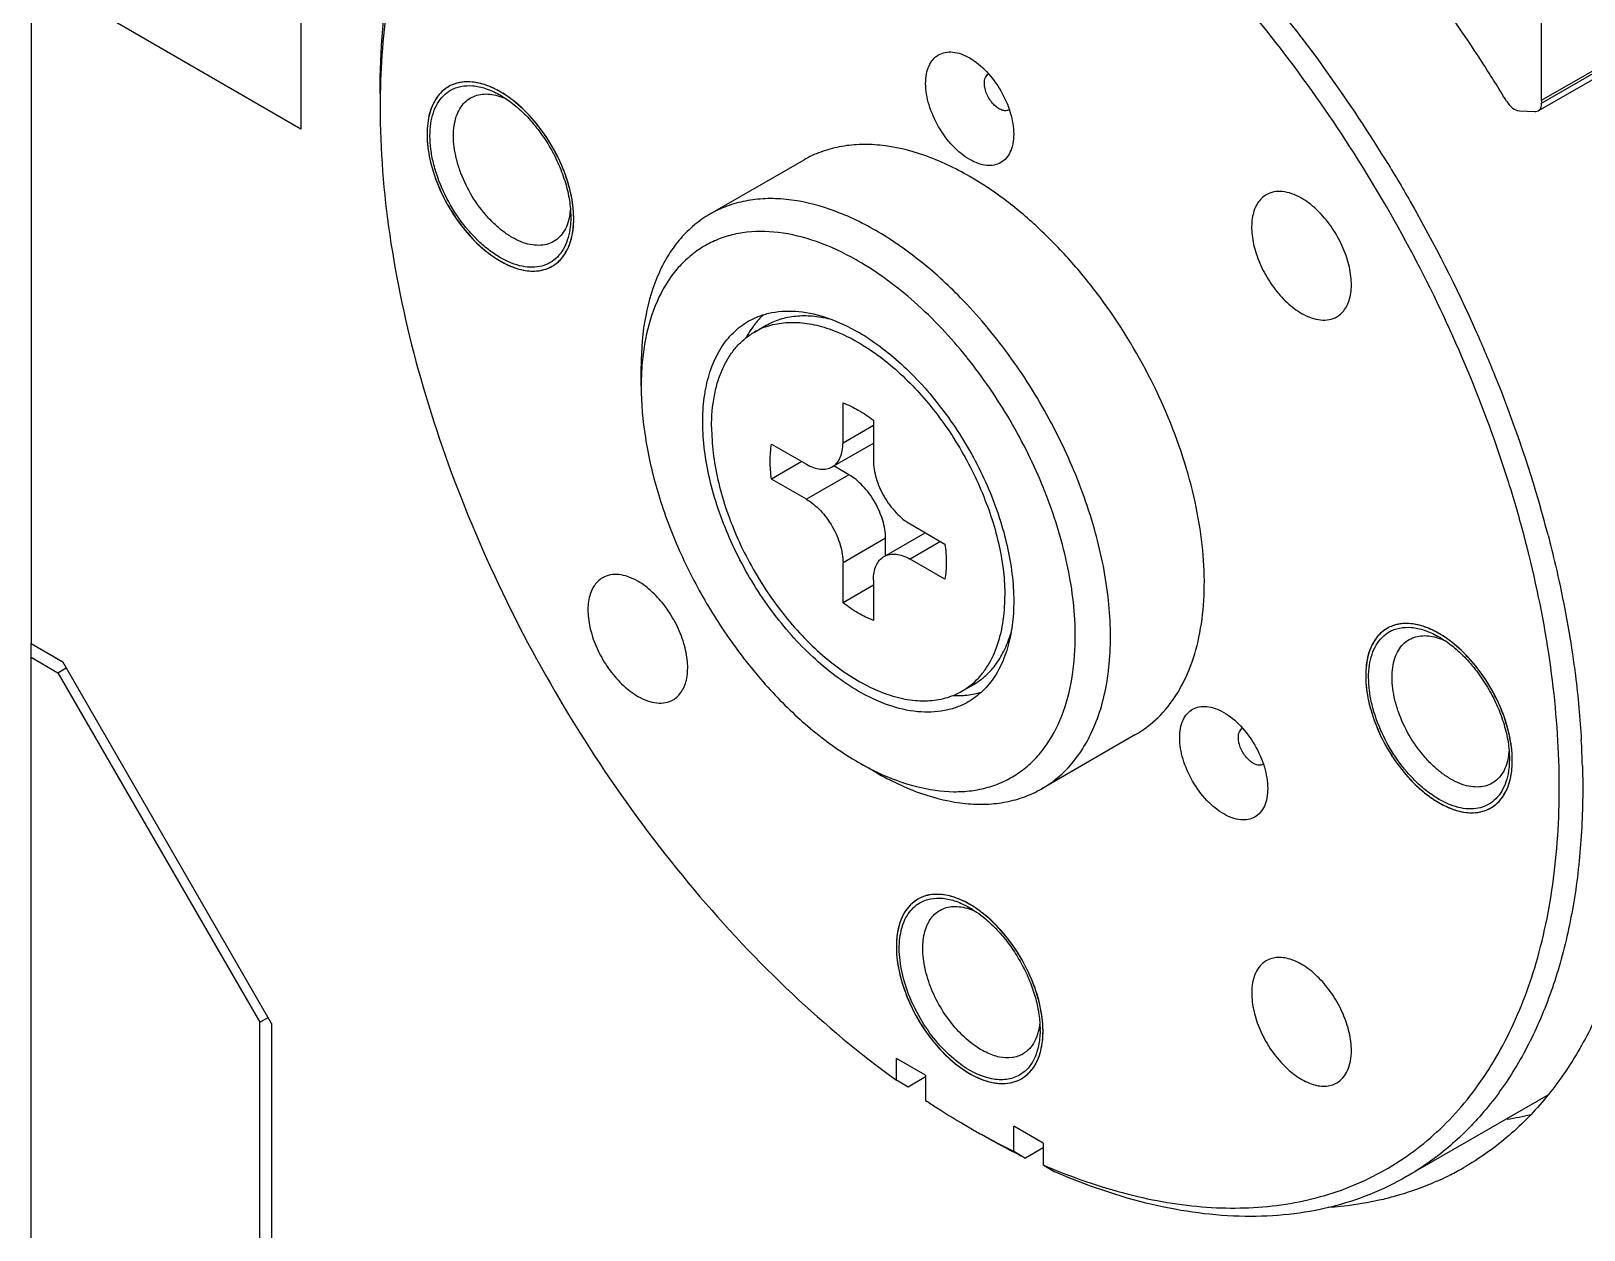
# Model space of a CAD drawing. Header units: millimetres. Extents: x 7 to 417, y 7 to 293.
# Drawn here: x 345.73 to 364.44, y 229.36 to 243.82 of the extents above; entities that cross this region are included whole.
import ezdxf

# ---------------------------------------------------------------- set-up
doc = ezdxf.new("R2010")
doc.units = ezdxf.units.MM
doc.header["$LTSCALE"] = 23.335714
doc.layers.get('0').update_dxf_attribs({"linetype": 'CONTINUOUS'})
for name, color, linetype in [('02___PRT_ALL_AXES', 7, 'CONTINUOUS'), ('3_ALL_AXES', 7, 'CONTINUOUS'), ('7_ALL_FEATURES', 7, 'CONTINUOUS')]:
    doc.layers.add(name, color=color, linetype=linetype)

msp = doc.modelspace()

# ---------------------------------------------------------------- linework, layer by layer
at = {"color": 7, "linetype": 'Continuous'}
for p, q in [((348.98, 245.906), (348.98, 242.64)), ((363.935, 242.987), (363.935, 244.335)), ((348.98, 242.64), (346.434, 244.11)), ((363.935, 242.987), (365.915, 244.13)), ((363.935, 242.954), (364.996, 243.566)), ((363.894, 242.86), (364.955, 243.472)), ((363.667, 242.859), (363.853, 242.851)), ((355.041, 242.267), (353.909, 241.614)), ((353.081, 239.538), (353.081, 239.782)), ((357.01, 239.882), (357.005, 239.888)), ((357.01, 239.882), (357.005, 239.888)), ((357.963, 238.229), (357.96, 238.237)), ((357.963, 238.229), (357.96, 238.237)), ((363.784, 237.499), (363.782, 237.507)), ((363.784, 237.499), (363.782, 237.507)), ((345.727, 223.901), (345.727, 236.435)), ((345.727, 236.435), (346.11, 236.214)), ((345.727, 236.271), (346.051, 236.084)), ((346.051, 236.084), (346.151, 236.142)), ((346.051, 236.084), (348.485, 231.869)), ((348.626, 231.855), (346.11, 236.214)), ((359.041, 235.339), (357.909, 234.685)), ((355.697, 235.006), (355.909, 234.883)), ((348.485, 231.869), (348.585, 231.927)), ((348.485, 216.594), (348.485, 231.869)), ((348.626, 231.855), (348.626, 216.512)), ((356.157, 231.171), (356.157, 231.434)), ((356.51, 231.23), (356.157, 231.434)), ((356.298, 231.088), (356.157, 231.171)), ((356.51, 231.21), (356.298, 231.088)), ((356.51, 231.23), (356.51, 230.926)), ((364.011, 230.991), (362.307, 230.008)), ((357.571, 230.314), (357.571, 230.617)), ((357.925, 230.413), (357.571, 230.617)), ((357.571, 230.314), (357.713, 230.231)), ((357.925, 230.354), (357.713, 230.231)), ((357.925, 230.413), (357.925, 230.15)), ((357.925, 230.15), (358.066, 230.067))]:
    msp.add_line(p, q, dxfattribs=at)
for centre, radius, start, end in [((347.177, 233.122), 17.464, 31.6046, 36.0345), ((359.246, 242.906), 9.312, 178.9922, 180.0046), ((367.028, 242.987), 3.093, 180.001, 180.6241), ((347.008, 233.011), 17.387, 27.5167, 32.4885), ((353.973, 238.061), 3.449, 59.9997, 60.466), ((352.535, 236.322), 6.138, 40.1617, 44.2658), ((355.354, 239.593), 1.139, 146.5196, 152.1929), ((355.291, 239.634), 1.063, 143.0739, 146.5111), ((354.401, 237.946), 2.592, 56.8892, 59.9868), ((352.373, 236.183), 6.352, 39.6878, 40.1743), ((356.32, 239.541), 3.239, 175.7302, 180.0664), ((356.14, 239.553), 3.059, 175.4697, 175.707), ((352.357, 236.054), 6.013, 21.2823, 21.9964), ((349.053, 233.826), 15.183, 17.2492, 17.4739), ((349.559, 233.978), 14.655, 14.6052, 17.2685), ((349.646, 233.988), 14.849, 14.6525, 15.9675), ((349.982, 234.09), 14.217, 14.2763, 14.5984), ((350.103, 234.12), 14.092, 13.9035, 14.2764), ((354.857, 236.516), 3.457, 359.5347, 0.0005), ((356.881, 236.964), 1.156, 268.0839, 273.5552), ((354.011, 234.684), 10.419, 1.5186, 3.2548), ((357.351, 237.868), 3.306, 239.9795, 244.2286), ((357.242, 237.65), 3.062, 244.2948, 244.5485), ((362.894, 234.564), 3.914, 279.1709, 283.4671), ((361.718, 238.697), 9.354, 239.9983, 241.0029), ((361.486, 238.278), 8.875, 240.9967, 243.8211), ((360.96, 237.167), 7.646, 246.605, 247.8345)]:
    msp.add_arc(centre, radius, start, end, dxfattribs=at)
for points, knots in [([(355.07, 247.825), (354.725, 247.909), (354.204, 247.988), (353.52, 247.973), (353.039, 247.905), (352.584, 247.778), (352.156, 247.595), (351.759, 247.355), (351.395, 247.06), (351.069, 246.714), (350.676, 246.176), (350.374, 245.548), (350.159, 244.859), (349.994, 244.087), (349.943, 243.482), (349.936, 243.07)], [0, 0, 0, 0, 0.128862, 0.18941, 0.247858, 0.304748, 0.360708, 0.416419, 0.472579, 0.529856, 0.588858, 0.713789, 0.780608, 0.850553, 1, 1, 1, 1]), ([(349.934, 243.069), (349.934, 243.588), (349.995, 244.351), (350.229, 245.309), (350.468, 245.948), (350.772, 246.52), (351.139, 247.018), (351.566, 247.439), (351.889, 247.664), (352.057, 247.761)], [0, 0, 0, 0, 0.289272, 0.422537, 0.548497, 0.667894, 0.781869, 0.891953, 1, 1, 1, 1]), ([(359.85, 245.126), (359.978, 244.993), (360.491, 244.442), (360.965, 243.855), (361.299, 243.395)], [0, 0, 0, 0, 0.245643, 1, 1, 1, 1]), ([(363.511, 242.978), (363.42, 243.129), (363.047, 243.725), (362.639, 244.3), (362.315, 244.714)], [0, 0, 0, 0, 0.251543, 1, 1, 1, 1]), ([(361.674, 242.35), (361.413, 242.759), (360.863, 243.548), (360.247, 244.286), (359.925, 244.637)], [0, 0, 0, 0, 0.505387, 1, 1, 1, 1]), ([(356.51, 243.191), (356.51, 243.229), (356.516, 243.302), (356.545, 243.401), (356.595, 243.482), (356.663, 243.539), (356.747, 243.57), (356.842, 243.572), (356.942, 243.548), (357.008, 243.517), (357.041, 243.498)], [0, 0, 0, 0, 0.14485, 0.274542, 0.391107, 0.5, 0.608888, 0.725479, 0.855101, 1, 1, 1, 1]), ([(357.041, 243.498), (357.116, 243.454), (357.259, 243.334), (357.425, 243.107), (357.538, 242.849), (357.571, 242.666), (357.571, 242.579)], [0, 0, 0, 0, 0.237221, 0.499999, 0.762762, 1, 1, 1, 1]), ([(357.571, 242.579), (357.571, 242.541), (357.565, 242.469), (357.536, 242.369), (357.487, 242.289), (357.418, 242.231), (357.334, 242.201), (357.24, 242.198), (357.139, 242.223), (357.036, 242.272), (356.933, 242.344), (356.798, 242.47), (356.657, 242.664), (356.543, 242.921), (356.51, 243.104), (356.51, 243.191)], [0, 0, 0, 0, 0.060411, 0.114501, 0.163116, 0.20853, 0.253944, 0.302569, 0.356629, 0.41706, 0.483706, 0.555615, 0.708706, 0.861788, 1, 1, 1, 1]), ([(357.218, 243.191), (357.218, 243.204), (357.219, 243.228), (357.229, 243.261), (357.245, 243.288), (357.261, 243.301), (357.269, 243.305)], [0, 0, 0, 0, 0.289206, 0.548975, 0.782312, 1, 1, 1, 1]), ([(357.519, 242.872), (357.506, 242.865), (357.475, 242.858), (357.424, 242.868), (357.373, 242.896), (357.323, 242.94), (357.28, 242.996), (357.246, 243.059), (357.224, 243.125), (357.218, 243.17), (357.218, 243.191)], [0, 0, 0, 0, 0.086995, 0.186643, 0.304181, 0.43804, 0.582495, 0.729662, 0.871326, 1, 1, 1, 1]), ([(363.511, 242.978), (363.531, 242.946), (363.574, 242.894), (363.637, 242.861), (363.667, 242.859)], [0, 0, 0, 0, 0.559269, 1, 1, 1, 1]), ([(349.934, 242.906), (349.934, 242.39), (350.021, 241.32), (350.37, 239.701), (350.931, 238.054), (351.687, 236.431), (352.614, 234.883), (353.682, 233.461), (354.857, 232.208), (355.717, 231.489), (356.157, 231.171)], [0, 0, 0, 0, 0.112787, 0.233962, 0.361464, 0.492754, 0.625035, 0.755442, 0.881232, 1, 1, 1, 1]), ([(363.853, 242.851), (363.857, 242.851), (363.871, 242.851), (363.885, 242.855), (363.894, 242.86)], [0, 0, 0, 0, 0.262486, 1, 1, 1, 1]), ([(363.894, 242.86), (363.908, 242.868), (363.931, 242.898), (363.935, 242.934), (363.935, 242.954)], [0, 0, 0, 0, 0.448182, 1, 1, 1, 1]), ([(357.041, 242.069), (356.865, 242.17), (356.516, 242.336), (356.057, 242.447), (355.711, 242.459), (355.471, 242.432), (355.246, 242.37), (355.106, 242.305), (355.041, 242.267)], [0, 0, 0, 0, 0.28941, 0.54829, 0.667743, 0.78177, 0.891904, 1, 1, 1, 1]), ([(362.05, 242.274), (362.153, 242.107), (362.553, 241.432), (362.909, 240.731), (363.147, 240.194)], [0, 0, 0, 0, 0.250746, 1, 1, 1, 1]), ([(359.041, 235.339), (359.139, 235.396), (359.326, 235.539), (359.551, 235.823), (359.719, 236.171), (359.828, 236.574), (359.877, 237.023), (359.864, 237.51), (359.792, 238.023), (359.613, 238.742), (359.253, 239.634), (358.744, 240.461), (358.261, 241.058), (357.874, 241.455), (357.47, 241.795), (357.184, 241.986), (357.041, 242.069)], [0, 0, 0, 0, 0.042826, 0.08742, 0.135216, 0.18714, 0.243603, 0.304577, 0.369693, 0.43832, 0.582553, 0.729591, 0.8016, 0.87122, 0.937594, 1, 1, 1, 1]), ([(355.909, 241.416), (355.734, 241.517), (355.385, 241.683), (354.925, 241.794), (354.58, 241.806), (354.34, 241.779), (354.114, 241.717), (353.975, 241.651), (353.909, 241.614)], [0, 0, 0, 0, 0.289409, 0.54829, 0.667743, 0.78177, 0.891904, 1, 1, 1, 1]), ([(353.909, 241.614), (353.844, 241.576), (353.718, 241.488), (353.551, 241.324), (353.408, 241.129), (353.245, 240.824), (353.112, 240.37), (353.081, 239.985), (353.081, 239.782)], [0, 0, 0, 0, 0.108096, 0.21823, 0.332255, 0.451706, 0.710599, 1, 1, 1, 1]), ([(355.673, 241.062), (355.52, 241.149), (355.216, 241.292), (354.75, 241.409), (354.376, 241.41), (354.105, 241.349), (353.919, 241.275), (353.748, 241.174), (353.594, 241.045), (353.458, 240.891), (353.3, 240.647), (353.156, 240.28), (353.104, 239.963), (353.091, 239.795)], [0, 0, 0, 0, 0.146367, 0.278187, 0.397359, 0.453655, 0.508671, 0.563299, 0.618457, 0.675023, 0.733766, 0.859866, 1, 1, 1, 1]), ([(356.93, 240.606), (356.773, 240.767), (356.45, 241.062), (356.091, 241.311), (355.909, 241.416)], [0, 0, 0, 0, 0.518193, 1, 1, 1, 1]), ([(357.005, 239.888), (356.814, 240.127), (356.412, 240.556), (355.939, 240.908), (355.697, 241.048)], [0, 0, 0, 0, 0.522597, 1, 1, 1, 1]), ([(363.535, 238.385), (363.392, 238.838), (363.061, 239.741), (362.653, 240.613), (362.428, 241.043)], [0, 0, 0, 0, 0.494614, 1, 1, 1, 1]), ([(354.372, 240.322), (354.416, 240.347), (354.508, 240.39), (354.711, 240.446), (354.994, 240.454), (355.35, 240.368), (355.581, 240.258), (355.697, 240.191)], [0, 0, 0, 0, 0.108162, 0.218364, 0.451367, 0.710421, 1, 1, 1, 1]), ([(354.554, 240.4), (354.544, 240.39), (354.503, 240.351), (354.466, 240.307), (354.441, 240.273)], [0, 0, 0, 0, 0.246789, 1, 1, 1, 1]), ([(355.697, 235.863), (355.501, 235.977), (355.12, 236.27), (354.633, 236.824), (354.232, 237.476), (353.993, 238.068), (353.875, 238.543), (353.827, 238.884), (353.818, 239.206), (353.851, 239.504), (353.923, 239.771), (354.034, 240.001), (354.183, 240.189), (354.307, 240.284), (354.372, 240.322)], [0, 0, 0, 0, 0.128629, 0.270153, 0.417243, 0.561526, 0.630178, 0.695316, 0.756312, 0.812795, 0.864736, 0.912549, 0.957159, 1, 1, 1, 1]), ([(357.909, 234.685), (357.987, 234.73), (358.136, 234.837), (358.326, 235.042), (358.482, 235.289), (358.649, 235.682), (358.755, 236.263), (358.729, 237.03), (358.556, 237.854), (358.246, 238.692), (357.815, 239.502), (357.456, 240.003), (357.26, 240.239)], [0, 0, 0, 0, 0.043547, 0.088233, 0.135057, 0.184782, 0.294461, 0.418688, 0.555611, 0.701463, 0.851369, 1, 1, 1, 1]), ([(363.147, 240.194), (363.225, 240.019), (363.519, 239.326), (363.767, 238.613), (363.922, 238.073)], [0, 0, 0, 0, 0.254007, 1, 1, 1, 1]), ([(355.817, 240.117), (356.006, 239.994), (356.37, 239.689), (356.832, 239.129), (357.208, 238.484), (357.466, 237.803), (357.571, 237.233), (357.574, 236.806), (357.538, 236.52), (357.464, 236.263), (357.353, 236.042), (357.206, 235.86), (357.086, 235.769), (357.022, 235.732)], [0, 0, 0, 0, 0.131716, 0.274758, 0.421918, 0.565248, 0.697459, 0.75777, 0.813666, 0.865167, 0.912705, 0.957191, 1, 1, 1, 1]), ([(357.933, 238.306), (357.818, 238.59), (357.547, 239.139), (357.201, 239.644), (357.01, 239.882)], [0, 0, 0, 0, 0.50043, 1, 1, 1, 1]), ([(353.081, 239.538), (353.081, 239.331), (353.119, 238.9), (353.27, 238.251), (353.512, 237.593), (353.836, 236.952), (354.229, 236.351), (354.678, 235.813), (355.164, 235.357), (355.518, 235.109), (355.697, 235.006)], [0, 0, 0, 0, 0.114155, 0.237327, 0.366977, 0.500001, 0.633025, 0.762676, 0.885843, 1, 1, 1, 1]), ([(358.314, 236.517), (358.314, 236.796), (358.244, 237.382), (358.074, 237.944), (357.963, 238.229)], [0, 0, 0, 0, 0.477387, 1, 1, 1, 1]), ([(364.012, 237.744), (364.043, 237.624), (364.16, 237.15), (364.253, 236.671), (364.306, 236.311)], [0, 0, 0, 0, 0.255009, 1, 1, 1, 1]), ([(363.868, 232.585), (363.972, 232.938), (364.119, 233.696), (364.172, 234.896), (364.065, 236.182), (363.894, 237.055), (363.784, 237.499)], [0, 0, 0, 0, 0.222245, 0.463776, 0.723753, 1, 1, 1, 1]), ([(355.926, 234.885), (356.078, 234.813), (356.379, 234.699), (356.769, 234.641), (357.059, 234.656), (357.26, 234.697), (357.448, 234.766), (357.622, 234.863), (357.778, 234.987), (357.966, 235.192), (358.152, 235.516), (358.284, 235.978), (358.312, 236.313), (358.313, 236.488)], [0, 0, 0, 0, 0.140146, 0.266219, 0.324958, 0.381521, 0.436677, 0.491305, 0.546325, 0.602625, 0.721806, 0.85364, 1, 1, 1, 1]), ([(364.306, 236.311), (364.319, 236.224), (364.366, 235.88), (364.399, 235.534), (364.413, 235.275)], [0, 0, 0, 0, 0.25472, 1, 1, 1, 1]), ([(357.022, 235.732), (356.979, 235.707), (356.887, 235.664), (356.684, 235.608), (356.4, 235.6), (356.045, 235.686), (355.814, 235.796), (355.697, 235.863)], [0, 0, 0, 0, 0.108162, 0.218364, 0.451367, 0.710421, 1, 1, 1, 1]), ([(356.953, 235.81), (356.973, 235.811), (357.05, 235.818), (357.127, 235.834), (357.182, 235.851)], [0, 0, 0, 0, 0.255527, 1, 1, 1, 1]), ([(359.572, 235.3), (359.572, 235.338), (359.578, 235.41), (359.607, 235.509), (359.657, 235.59), (359.725, 235.648), (359.809, 235.678), (359.904, 235.681), (360.004, 235.656), (360.07, 235.625), (360.103, 235.606)], [0, 0, 0, 0, 0.14485, 0.274542, 0.391107, 0.5, 0.608888, 0.725479, 0.855101, 1, 1, 1, 1]), ([(360.103, 235.606), (360.178, 235.563), (360.32, 235.443), (360.487, 235.215), (360.6, 234.958), (360.633, 234.774), (360.633, 234.688)], [0, 0, 0, 0, 0.237221, 0.499999, 0.762762, 1, 1, 1, 1]), ([(360.633, 234.688), (360.633, 234.65), (360.627, 234.577), (360.598, 234.478), (360.549, 234.397), (360.48, 234.34), (360.396, 234.309), (360.302, 234.307), (360.201, 234.331), (360.098, 234.38), (359.995, 234.453), (359.86, 234.578), (359.718, 234.772), (359.605, 235.03), (359.572, 235.213), (359.572, 235.3)], [0, 0, 0, 0, 0.060411, 0.114501, 0.163116, 0.20853, 0.253944, 0.302569, 0.356629, 0.41706, 0.483706, 0.555615, 0.708706, 0.861788, 1, 1, 1, 1]), ([(360.279, 235.3), (360.279, 235.312), (360.281, 235.336), (360.291, 235.369), (360.307, 235.396), (360.322, 235.409), (360.331, 235.414)], [0, 0, 0, 0, 0.289206, 0.548975, 0.782312, 1, 1, 1, 1]), ([(360.581, 234.981), (360.568, 234.974), (360.537, 234.966), (360.486, 234.976), (360.435, 235.005), (360.385, 235.049), (360.342, 235.104), (360.308, 235.168), (360.285, 235.234), (360.279, 235.279), (360.279, 235.3)], [0, 0, 0, 0, 0.086995, 0.186643, 0.304181, 0.43804, 0.582495, 0.729662, 0.871326, 1, 1, 1, 1]), ([(364.427, 234.96), (364.434, 234.679), (364.426, 234.129), (364.338, 233.333), (364.175, 232.593), (363.94, 231.917), (363.633, 231.313), (363.258, 230.786), (362.817, 230.344), (362.482, 230.108), (362.307, 230.008)], [0, 0, 0, 0, 0.149555, 0.291205, 0.424914, 0.550997, 0.670172, 0.783602, 0.89289, 1, 1, 1, 1]), ([(355.909, 234.883), (356.085, 234.782), (356.434, 234.616), (356.893, 234.505), (357.239, 234.493), (357.479, 234.52), (357.705, 234.582), (357.844, 234.648), (357.909, 234.685)], [0, 0, 0, 0, 0.289409, 0.54829, 0.667743, 0.78177, 0.891904, 1, 1, 1, 1]), ([(358.076, 230.087), (358.397, 229.956), (359.034, 229.746), (359.992, 229.603), (360.756, 229.643), (361.321, 229.772), (361.718, 229.915), (362.091, 230.104), (362.437, 230.337), (362.756, 230.614), (363.146, 231.045), (363.556, 231.695), (363.778, 232.277), (363.868, 232.585)], [0, 0, 0, 0, 0.143175, 0.275064, 0.397515, 0.456224, 0.513837, 0.570908, 0.628011, 0.685722, 0.744588, 0.867503, 1, 1, 1, 1]), ([(356.51, 230.926), (356.554, 230.897), (356.729, 230.783), (356.906, 230.675), (357.041, 230.597)], [0, 0, 0, 0, 0.253328, 1, 1, 1, 1]), ([(357.713, 230.231), (357.668, 230.253), (357.489, 230.343), (357.313, 230.44), (357.182, 230.515)], [0, 0, 0, 0, 0.24642, 1, 1, 1, 1]), ([(362.307, 230.008), (362.165, 229.926), (361.867, 229.781), (361.39, 229.629), (360.883, 229.541), (360.16, 229.509), (359.195, 229.642), (358.445, 229.902), (358.066, 230.067)], [0, 0, 0, 0, 0.111733, 0.224976, 0.341143, 0.461469, 0.71796, 1, 1, 1, 1])]:
    msp.add_open_spline(points, degree=3, knots=knots, dxfattribs=at)
at = {"layer": '02___PRT_ALL_AXES', "color": 7, "linetype": 'Continuous'}
for centre, radius, start, end in [((350.97, 242.785), 0.423, 120.0386, 130.7751), ((350.789, 242.059), 1.19, 58.9574, 59.9972), ((351.018, 241.557), 1.25, 1.0458, 2.9105), ((352.166, 242.351), 1.521, 230.354, 232.7711), ((352.116, 242.285), 1.438, 232.7861, 234.1155), ((352.093, 242.254), 1.399, 234.1189, 234.6892), ((352.081, 242.237), 1.378, 234.6895, 235.1388), ((351.97, 242.063), 1.172, 239.8551, 240.0002), ((351.965, 242.054), 1.161, 239.9998, 240.4716), ((351.798, 241.352), 0.422, 289.8936, 299.9688), ((362.284, 236.253), 0.423, 120.0386, 130.7751), ((362.103, 235.527), 1.19, 58.9574, 59.9972), ((362.331, 235.025), 1.25, 1.0458, 2.9105), ((363.48, 235.819), 1.521, 230.354, 232.7711), ((363.43, 235.754), 1.438, 232.7861, 234.1155), ((363.407, 235.722), 1.399, 234.1189, 234.6892), ((363.395, 235.705), 1.378, 234.6895, 235.1388), ((363.283, 235.531), 1.172, 239.8551, 240.0002), ((363.278, 235.522), 1.161, 239.9998, 240.4716), ((363.112, 234.82), 0.422, 289.8936, 299.9688), ((356.669, 232.947), 0.481, 140.4152, 142.4589), ((356.633, 232.98), 0.432, 130.7513, 131.9925), ((356.627, 232.987), 0.422, 120.0372, 130.7646), ((356.837, 232.858), 0.672, 158.903, 160.535), ((356.736, 232.903), 0.561, 150.9767, 151.9893), ((357.156, 232.789), 0.998, 174.0565, 174.6136), ((357.137, 232.791), 0.98, 173.3338, 174.057), ((357.101, 232.796), 0.944, 171.4951, 173.3408), ((357.024, 232.808), 0.865, 168.0839, 171.5301), ((356.978, 232.817), 0.818, 167.2324, 168.0706), ((357.323, 232.781), 1.166, 179.8545, 180), ((357.335, 232.781), 1.178, 180.0006, 180.468), ((356.735, 231.76), 1.19, 0.0031, 1.0435), ((357.455, 231.554), 0.422, 289.8713, 299.9675)]:
    msp.add_arc(centre, radius, start, end, dxfattribs=at)
for points, knots in [([(351.384, 243.089), (351.329, 243.121), (351.22, 243.173), (351.052, 243.213), (350.895, 243.209), (350.8, 243.175), (350.759, 243.151)], [0, 0, 0, 0, 0.289771, 0.549063, 0.782222, 1, 1, 1, 1]), ([(350.694, 243.105), (350.671, 243.085), (350.626, 243.037), (350.574, 242.952), (350.535, 242.852), (350.5, 242.697), (350.495, 242.478), (350.536, 242.251), (350.593, 242.063), (350.67, 241.869), (350.792, 241.637), (350.975, 241.387), (351.12, 241.243), (351.196, 241.18)], [0, 0, 0, 0, 0.04318, 0.08865, 0.137271, 0.189564, 0.305551, 0.435652, 0.50488, 0.575999, 0.720849, 0.864165, 1, 1, 1, 1]), ([(351.538, 242.985), (351.527, 242.993), (351.483, 243.026), (351.438, 243.057), (351.403, 243.078)], [0, 0, 0, 0, 0.256603, 1, 1, 1, 1]), ([(352.254, 241.744), (352.238, 241.861), (352.176, 242.099), (352.018, 242.435), (351.806, 242.739), (351.631, 242.912), (351.538, 242.985)], [0, 0, 0, 0, 0.242257, 0.499986, 0.757721, 1, 1, 1, 1]), ([(360.616, 241.848), (360.595, 241.836), (360.555, 241.806), (360.507, 241.745), (360.472, 241.671), (360.439, 241.553), (360.435, 241.379), (360.48, 241.159), (360.571, 240.936), (360.699, 240.726), (360.856, 240.548), (360.978, 240.454), (361.041, 240.418)], [0, 0, 0, 0, 0.04286, 0.08749, 0.135323, 0.187289, 0.304553, 0.438224, 0.582571, 0.729729, 0.871311, 1, 1, 1, 1]), ([(361.041, 241.806), (361.003, 241.828), (360.929, 241.863), (360.815, 241.891), (360.708, 241.888), (360.644, 241.864), (360.616, 241.848)], [0, 0, 0, 0, 0.289744, 0.549074, 0.782217, 1, 1, 1, 1]), ([(352.266, 241.621), (352.266, 241.631), (352.263, 241.672), (352.259, 241.713), (352.254, 241.744)], [0, 0, 0, 0, 0.245294, 1, 1, 1, 1]), ([(361.466, 240.376), (361.487, 240.388), (361.526, 240.419), (361.574, 240.479), (361.61, 240.553), (361.642, 240.672), (361.646, 240.845), (361.601, 241.065), (361.511, 241.289), (361.382, 241.498), (361.226, 241.676), (361.104, 241.77), (361.041, 241.806)], [0, 0, 0, 0, 0.04286, 0.08749, 0.135323, 0.187289, 0.304553, 0.438224, 0.582571, 0.729729, 0.871311, 1, 1, 1, 1]), ([(352.009, 240.986), (352.051, 241.011), (352.13, 241.078), (352.213, 241.217), (352.261, 241.389), (352.269, 241.514), (352.268, 241.58)], [0, 0, 0, 0, 0.216613, 0.449311, 0.70901, 1, 1, 1, 1]), ([(351.293, 241.106), (351.3, 241.101), (351.329, 241.081), (351.359, 241.063), (351.381, 241.05)], [0, 0, 0, 0, 0.254622, 1, 1, 1, 1]), ([(351.392, 241.043), (351.44, 241.016), (351.534, 240.971), (351.679, 240.931), (351.816, 240.923), (351.902, 240.941), (351.942, 240.955)], [0, 0, 0, 0, 0.285331, 0.544881, 0.780938, 1, 1, 1, 1]), ([(361.041, 240.418), (361.078, 240.397), (361.152, 240.361), (361.266, 240.334), (361.373, 240.336), (361.438, 240.36), (361.466, 240.376)], [0, 0, 0, 0, 0.289744, 0.549074, 0.782217, 1, 1, 1, 1]), ([(352.616, 237.229), (352.595, 237.217), (352.555, 237.187), (352.507, 237.126), (352.472, 237.052), (352.439, 236.934), (352.435, 236.76), (352.48, 236.54), (352.571, 236.317), (352.699, 236.107), (352.856, 235.93), (352.978, 235.836), (353.041, 235.799)], [0, 0, 0, 0, 0.04286, 0.08749, 0.135323, 0.187289, 0.304553, 0.438224, 0.582571, 0.729729, 0.871311, 1, 1, 1, 1]), ([(353.041, 237.187), (353.003, 237.209), (352.929, 237.244), (352.815, 237.272), (352.708, 237.269), (352.644, 237.246), (352.616, 237.229)], [0, 0, 0, 0, 0.289744, 0.549074, 0.782217, 1, 1, 1, 1]), ([(353.466, 235.757), (353.487, 235.769), (353.526, 235.8), (353.574, 235.86), (353.61, 235.934), (353.642, 236.053), (353.646, 236.226), (353.601, 236.446), (353.511, 236.67), (353.382, 236.879), (353.226, 237.057), (353.104, 237.151), (353.041, 237.187)], [0, 0, 0, 0, 0.04286, 0.08749, 0.135323, 0.187289, 0.304553, 0.438224, 0.582571, 0.729729, 0.871311, 1, 1, 1, 1]), ([(362.698, 236.557), (362.643, 236.589), (362.534, 236.641), (362.366, 236.681), (362.209, 236.677), (362.114, 236.643), (362.073, 236.619)], [0, 0, 0, 0, 0.289771, 0.549063, 0.782222, 1, 1, 1, 1]), ([(362.008, 236.573), (361.984, 236.553), (361.94, 236.505), (361.888, 236.42), (361.848, 236.32), (361.814, 236.165), (361.809, 235.946), (361.849, 235.719), (361.907, 235.531), (361.983, 235.337), (362.106, 235.105), (362.289, 234.856), (362.434, 234.711), (362.51, 234.648)], [0, 0, 0, 0, 0.04318, 0.08865, 0.137271, 0.189564, 0.305551, 0.435652, 0.50488, 0.575999, 0.720849, 0.864165, 1, 1, 1, 1]), ([(362.852, 236.453), (362.841, 236.461), (362.797, 236.495), (362.751, 236.525), (362.716, 236.546)], [0, 0, 0, 0, 0.256603, 1, 1, 1, 1]), ([(363.568, 235.212), (363.551, 235.329), (363.489, 235.567), (363.332, 235.903), (363.12, 236.207), (362.945, 236.38), (362.852, 236.453)], [0, 0, 0, 0, 0.242257, 0.499986, 0.757721, 1, 1, 1, 1]), ([(353.041, 235.799), (353.078, 235.778), (353.152, 235.742), (353.266, 235.715), (353.373, 235.718), (353.438, 235.741), (353.466, 235.757)], [0, 0, 0, 0, 0.289744, 0.549074, 0.782217, 1, 1, 1, 1]), ([(363.58, 235.089), (363.579, 235.099), (363.577, 235.14), (363.572, 235.181), (363.568, 235.212)], [0, 0, 0, 0, 0.245294, 1, 1, 1, 1]), ([(363.323, 234.454), (363.365, 234.479), (363.444, 234.546), (363.527, 234.685), (363.575, 234.857), (363.583, 234.982), (363.581, 235.048)], [0, 0, 0, 0, 0.216613, 0.449311, 0.70901, 1, 1, 1, 1]), ([(362.607, 234.574), (362.614, 234.569), (362.643, 234.549), (362.673, 234.531), (362.695, 234.518)], [0, 0, 0, 0, 0.254622, 1, 1, 1, 1]), ([(362.706, 234.511), (362.753, 234.485), (362.848, 234.439), (362.992, 234.399), (363.13, 234.391), (363.216, 234.409), (363.255, 234.423)], [0, 0, 0, 0, 0.285331, 0.544881, 0.780938, 1, 1, 1, 1]), ([(357.059, 233.28), (357.003, 233.314), (356.891, 233.37), (356.718, 233.415), (356.556, 233.413), (356.458, 233.378), (356.416, 233.353)], [0, 0, 0, 0, 0.290988, 0.550687, 0.783386, 1, 1, 1, 1]), ([(356.288, 233.24), (356.284, 233.235), (356.269, 233.214), (356.255, 233.192), (356.246, 233.175)], [0, 0, 0, 0, 0.245875, 1, 1, 1, 1]), ([(356.344, 233.301), (356.34, 233.298), (356.324, 233.282), (356.309, 233.266), (356.298, 233.253)], [0, 0, 0, 0, 0.247584, 1, 1, 1, 1]), ([(357.193, 233.188), (357.182, 233.197), (357.139, 233.229), (357.094, 233.26), (357.059, 233.28)], [0, 0, 0, 0, 0.256353, 1, 1, 1, 1]), ([(356.204, 233.082), (356.201, 233.075), (356.192, 233.047), (356.185, 233.019), (356.18, 232.998)], [0, 0, 0, 0, 0.244663, 1, 1, 1, 1]), ([(356.241, 233.167), (356.238, 233.161), (356.227, 233.139), (356.217, 233.117), (356.21, 233.1)], [0, 0, 0, 0, 0.24551, 1, 1, 1, 1]), ([(357.911, 231.946), (357.895, 232.064), (357.832, 232.302), (357.674, 232.638), (357.462, 232.943), (357.286, 233.116), (357.193, 233.188)], [0, 0, 0, 0, 0.242337, 0.500132, 0.75786, 1, 1, 1, 1]), ([(356.162, 232.883), (356.161, 232.875), (356.158, 232.842), (356.157, 232.809), (356.157, 232.784)], [0, 0, 0, 0, 0.245305, 1, 1, 1, 1]), ([(356.157, 232.771), (356.158, 232.669), (356.186, 232.456), (356.29, 232.141), (356.449, 231.836), (356.653, 231.563), (356.885, 231.343), (357.097, 231.211), (357.266, 231.15), (357.384, 231.128), (357.495, 231.129), (357.566, 231.145), (357.598, 231.157)], [0, 0, 0, 0, 0.12698, 0.266156, 0.411051, 0.554178, 0.688354, 0.807973, 0.861535, 0.910948, 0.956767, 1, 1, 1, 1]), ([(360.616, 232.611), (360.588, 232.594), (360.535, 232.55), (360.479, 232.459), (360.446, 232.346), (360.44, 232.265), (360.44, 232.221)], [0, 0, 0, 0, 0.217782, 0.450925, 0.710255, 1, 1, 1, 1]), ([(361.642, 231.527), (361.642, 231.6), (361.621, 231.753), (361.546, 231.977), (361.429, 232.193), (361.28, 232.383), (361.112, 232.532), (360.96, 232.615), (360.841, 232.647), (360.759, 232.653), (360.683, 232.642), (360.637, 232.623), (360.616, 232.611)], [0, 0, 0, 0, 0.12869, 0.270272, 0.41743, 0.561777, 0.695447, 0.812711, 0.864677, 0.91251, 0.95714, 1, 1, 1, 1]), ([(360.44, 232.221), (360.44, 232.149), (360.46, 231.996), (360.536, 231.772), (360.653, 231.556), (360.801, 231.366), (360.969, 231.217), (361.122, 231.134), (361.24, 231.102), (361.322, 231.096), (361.399, 231.107), (361.445, 231.126), (361.466, 231.138)], [0, 0, 0, 0, 0.12869, 0.270272, 0.41743, 0.561777, 0.695447, 0.812711, 0.864677, 0.91251, 0.95714, 1, 1, 1, 1]), ([(357.924, 231.782), (357.924, 231.795), (357.922, 231.85), (357.917, 231.905), (357.911, 231.946)], [0, 0, 0, 0, 0.243304, 1, 1, 1, 1]), ([(357.666, 231.188), (357.707, 231.212), (357.784, 231.277), (357.866, 231.411), (357.915, 231.577), (357.925, 231.697), (357.925, 231.76)], [0, 0, 0, 0, 0.217777, 0.450936, 0.710228, 1, 1, 1, 1]), ([(361.466, 231.138), (361.494, 231.155), (361.546, 231.199), (361.602, 231.29), (361.635, 231.403), (361.642, 231.484), (361.642, 231.527)], [0, 0, 0, 0, 0.217782, 0.450925, 0.710255, 1, 1, 1, 1])]:
    msp.add_open_spline(points, degree=3, knots=knots, dxfattribs=at)
at = {"layer": '3_ALL_AXES', "color": 7, "linetype": 'Continuous'}
for p, q in [((354.447, 240.192), (354.589, 240.274)), ((356.947, 235.862), (357.089, 235.944))]:
    msp.add_line(p, q, dxfattribs=at)
for centre, start, end in [((354.867, 239.465), 108.9947, 119.9919), ((356.527, 236.589), 300.0104, 311.0076)]:
    msp.add_arc(centre, 0.84, start, end, dxfattribs=at)
for points, knots in [([(354.589, 240.274), (354.642, 240.304), (354.757, 240.355), (354.946, 240.392), (355.149, 240.392), (355.286, 240.369), (355.355, 240.351)], [0, 0, 0, 0, 0.233322, 0.473908, 0.727966, 1, 1, 1, 1]), ([(353.93, 239.048), (353.93, 239.174), (353.944, 239.36), (354.001, 239.594), (354.06, 239.75), (354.134, 239.889), (354.223, 240.011), (354.327, 240.113), (354.406, 240.168), (354.447, 240.192)], [0, 0, 0, 0, 0.289279, 0.422536, 0.548496, 0.667894, 0.781868, 0.891953, 1, 1, 1, 1]), ([(354.594, 240.259), (354.66, 240.282), (354.801, 240.312), (355.026, 240.31), (355.263, 240.263), (355.507, 240.173), (355.754, 240.041), (356, 239.87), (356.24, 239.663), (356.47, 239.425), (356.684, 239.159), (356.879, 238.872), (357.051, 238.568), (357.197, 238.253), (357.314, 237.935), (357.4, 237.618), (357.452, 237.309), (357.465, 237.105), (357.465, 237.006)], [0, 0, 0, 0, 0.04327, 0.089197, 0.138758, 0.192483, 0.250496, 0.312596, 0.378328, 0.447044, 0.517959, 0.590191, 0.662806, 0.734854, 0.805407, 0.873599, 0.938669, 1, 1, 1, 1]), ([(353.93, 239.048), (353.93, 238.944), (353.944, 238.73), (354.001, 238.405), (354.095, 238.071), (354.224, 237.737), (354.383, 237.409), (354.571, 237.095), (354.783, 236.8), (355.014, 236.531), (355.26, 236.294), (355.515, 236.095), (355.774, 235.936), (356.033, 235.822), (356.285, 235.755), (356.489, 235.74), (356.642, 235.754), (356.75, 235.777), (356.852, 235.813), (356.917, 235.844), (356.947, 235.862)], [0, 0, 0, 0, 0.062384, 0.128722, 0.198315, 0.270292, 0.343669, 0.417401, 0.490425, 0.561712, 0.630309, 0.695397, 0.756344, 0.812782, 0.864682, 0.912457, 0.935102, 0.957107, 0.978668, 1, 1, 1, 1]), ([(357.078, 235.955), (357.11, 235.983), (357.169, 236.042), (357.275, 236.182), (357.378, 236.394), (357.451, 236.687), (357.465, 236.897), (357.465, 237.006)], [0, 0, 0, 0, 0.107929, 0.219116, 0.455138, 0.71465, 1, 1, 1, 1]), ([(357.089, 235.944), (357.142, 235.974), (357.243, 236.049), (357.37, 236.194), (357.471, 236.369), (357.519, 236.5), (357.539, 236.569)], [0, 0, 0, 0, 0.233324, 0.473911, 0.72797, 1, 1, 1, 1])]:
    msp.add_open_spline(points, degree=3, knots=knots, dxfattribs=at)
at = {"layer": '7_ALL_FEATURES', "color": 7, "linetype": 'Continuous'}
for p, q in [((345.727, 253.214), (345.727, 236.435)), ((355.514, 238.854), (355.514, 239.339)), ((355.88, 239.066), (355.514, 238.854)), ((355.88, 239.128), (355.88, 238.643)), ((354.653, 238.842), (355.072, 238.599)), ((355.385, 238.568), (355.88, 238.854)), ((355.019, 238.63), (354.653, 238.419)), ((355.585, 238.472), (355.072, 238.176)), ((355.585, 238.472), (355.402, 238.578)), ((355.072, 238.176), (354.653, 238.419)), ((356.01, 237.486), (356.505, 237.772)), ((356.322, 237.878), (356.742, 237.635)), ((356.027, 237.707), (355.514, 237.411)), ((356.027, 237.496), (356.027, 237.707)), ((356.688, 237.666), (356.322, 237.455)), ((355.514, 236.926), (355.514, 237.411)), ((356.742, 237.212), (356.322, 237.455)), ((355.88, 237.2), (355.88, 236.715)), ((355.88, 237.138), (355.514, 236.926)), ((357.925, 231.758), (357.924, 231.76)), ((357.925, 231.757), (357.925, 231.76)), ((362.835, 230.03), (362.822, 230.023)), ((362.835, 230.029), (362.822, 230.023))]:
    msp.add_line(p, q, dxfattribs=at)
for centre, radius, start, end in [((350.969, 242.786), 0.421, 109.8833, 119.9691), ((350.826, 242.083), 1.115, 59.9973, 61.0043), ((350.8, 242.077), 1.168, 60.0047, 60.4676), ((350.795, 242.068), 1.179, 59.8549, 60.0052), ((350.791, 242.063), 1.185, 59.6285, 59.8548), ((350.735, 241.971), 1.293, 55.1201, 59.5497), ((350.683, 241.895), 1.385, 54.1186, 55.142), ((350.656, 241.858), 1.431, 52.7527, 54.1169), ((350.601, 241.786), 1.522, 50.3446, 52.7345), ((351.454, 241.733), 0.778, 351.574, 354.9952), ((351.799, 241.35), 0.42, 300.0133, 310.8103), ((362.283, 236.254), 0.421, 109.8833, 119.9691), ((362.14, 235.551), 1.115, 59.9973, 61.0043), ((362.113, 235.546), 1.168, 60.0047, 60.4676), ((362.108, 235.536), 1.179, 59.8549, 60.0052), ((362.105, 235.531), 1.185, 59.6285, 59.8548), ((362.049, 235.439), 1.293, 55.1201, 59.5497), ((361.997, 235.363), 1.385, 54.1186, 55.142), ((361.97, 235.326), 1.431, 52.7527, 54.1169), ((361.915, 235.254), 1.522, 50.3446, 52.7345), ((362.768, 235.201), 0.778, 351.574, 354.9952), ((363.112, 234.818), 0.42, 300.0133, 310.8103), ((356.627, 232.988), 0.422, 109.8664, 119.9638), ((356.774, 231.781), 1.116, 359.0044, 0.0029), ((356.74, 231.76), 1.185, 359.993, 0.4641), ((356.758, 231.76), 1.167, 359.6257, 359.8544), ((357.099, 231.725), 0.823, 347.2242, 348.0576), ((357.058, 231.734), 0.865, 348.0698, 351.5673), ((356.985, 231.745), 0.939, 351.536, 353.3425), ((356.94, 231.751), 0.985, 353.3384, 354.6232), ((357.344, 231.639), 0.563, 330.9817, 331.9921), ((357.245, 231.683), 0.671, 338.9024, 340.5368), ((357.456, 231.552), 0.42, 300.0082, 310.8062), ((357.447, 231.563), 0.434, 310.7496, 311.9848), ((357.413, 231.594), 0.48, 320.4147, 322.4626), ((361.244, 233.155), 3.507, 296.9669, 299.9954), ((361.237, 233.17), 3.524, 294.7065, 296.7316)]:
    msp.add_arc(centre, radius, start, end, dxfattribs=at)
for points, knots in [([(350.759, 243.151), (350.73, 243.135), (350.676, 243.094), (350.608, 243.013), (350.557, 242.914), (350.521, 242.801), (350.501, 242.673), (350.497, 242.483), (350.536, 242.227), (350.642, 241.919), (350.802, 241.621), (351.002, 241.355), (351.162, 241.204), (351.246, 241.14)], [0, 0, 0, 0, 0.042817, 0.087183, 0.134389, 0.185319, 0.24043, 0.299805, 0.430047, 0.571957, 0.719064, 0.864068, 1, 1, 1, 1]), ([(350.783, 243.108), (350.803, 243.119), (350.843, 243.138), (350.932, 243.163), (351.057, 243.168), (351.213, 243.133), (351.315, 243.087), (351.367, 243.058)], [0, 0, 0, 0, 0.108763, 0.21946, 0.452918, 0.711545, 1, 1, 1, 1]), ([(351.376, 243.094), (351.328, 243.121), (351.234, 243.166), (351.089, 243.206), (350.952, 243.214), (350.865, 243.197), (350.826, 243.182)], [0, 0, 0, 0, 0.285359, 0.544839, 0.780941, 1, 1, 1, 1]), ([(350.546, 242.706), (350.552, 242.75), (350.572, 242.835), (350.622, 242.949), (350.692, 243.043), (350.752, 243.089), (350.783, 243.108)], [0, 0, 0, 0, 0.280041, 0.53616, 0.773382, 1, 1, 1, 1]), ([(350.827, 242.681), (350.832, 242.718), (350.849, 242.789), (350.891, 242.884), (350.949, 242.962), (350.999, 243.001), (351.025, 243.016)], [0, 0, 0, 0, 0.280063, 0.536176, 0.773376, 1, 1, 1, 1]), ([(351.025, 243.016), (351.049, 243.03), (351.102, 243.052), (351.19, 243.066), (351.284, 243.06), (351.347, 243.044), (351.379, 243.034)], [0, 0, 0, 0, 0.229567, 0.468222, 0.7234, 1, 1, 1, 1]), ([(351.379, 243.034), (351.385, 243.032), (351.412, 243.022), (351.439, 243.011), (351.459, 243.002)], [0, 0, 0, 0, 0.244016, 1, 1, 1, 1]), ([(351.384, 243.048), (351.442, 243.015), (351.557, 242.934), (351.715, 242.787), (351.86, 242.612), (351.988, 242.417), (352.093, 242.209), (352.171, 241.996), (352.22, 241.785), (352.232, 241.646), (352.232, 241.579)], [0, 0, 0, 0, 0.114154, 0.237325, 0.366974, 0.499999, 0.633023, 0.762673, 0.885846, 1, 1, 1, 1]), ([(352.073, 241.032), (352.097, 241.052), (352.142, 241.1), (352.194, 241.186), (352.233, 241.285), (352.268, 241.44), (352.273, 241.659), (352.223, 241.937), (352.122, 242.223), (351.975, 242.5), (351.793, 242.75), (351.648, 242.894), (351.572, 242.957)], [0, 0, 0, 0, 0.043184, 0.088659, 0.137284, 0.189583, 0.305581, 0.435695, 0.575947, 0.720812, 0.864142, 1, 1, 1, 1]), ([(351.984, 241.03), (351.953, 241.011), (351.883, 240.983), (351.767, 240.969), (351.642, 240.982), (351.512, 241.022), (351.379, 241.088), (351.247, 241.177), (351.118, 241.288), (350.953, 241.463), (350.775, 241.716), (350.644, 241.997), (350.575, 242.228), (350.543, 242.395), (350.532, 242.554), (350.539, 242.657), (350.546, 242.706)], [0, 0, 0, 0, 0.043059, 0.088117, 0.136764, 0.18996, 0.248055, 0.31089, 0.377927, 0.448341, 0.594937, 0.741544, 0.811972, 0.879026, 0.941882, 1, 1, 1, 1]), ([(352.025, 241.284), (351.999, 241.269), (351.941, 241.245), (351.844, 241.234), (351.74, 241.245), (351.632, 241.278), (351.521, 241.333), (351.411, 241.407), (351.303, 241.5), (351.166, 241.646), (351.017, 241.857), (350.909, 242.091), (350.851, 242.283), (350.825, 242.422), (350.815, 242.555), (350.821, 242.641), (350.827, 242.681)], [0, 0, 0, 0, 0.04306, 0.088129, 0.136791, 0.190004, 0.248112, 0.310958, 0.378001, 0.448415, 0.595001, 0.741586, 0.812002, 0.879044, 0.941891, 1, 1, 1, 1]), ([(352.224, 241.619), (352.218, 241.582), (352.202, 241.512), (352.16, 241.416), (352.101, 241.338), (352.052, 241.299), (352.025, 241.284)], [0, 0, 0, 0, 0.280063, 0.536176, 0.773376, 1, 1, 1, 1]), ([(352.232, 241.579), (352.232, 241.566), (352.232, 241.517), (352.227, 241.468), (352.222, 241.432)], [0, 0, 0, 0, 0.258008, 1, 1, 1, 1]), ([(352.222, 241.432), (352.215, 241.387), (352.196, 241.303), (352.146, 241.188), (352.076, 241.095), (352.016, 241.048), (351.984, 241.03)], [0, 0, 0, 0, 0.280041, 0.53616, 0.773382, 1, 1, 1, 1]), ([(351.246, 241.14), (351.311, 241.091), (351.412, 241.027), (351.553, 240.967), (351.654, 240.938), (351.752, 240.926), (351.845, 240.929), (351.931, 240.948), (351.984, 240.972), (352.009, 240.986)], [0, 0, 0, 0, 0.297149, 0.432865, 0.559781, 0.67844, 0.790034, 0.896409, 1, 1, 1, 1]), ([(355.514, 239.339), (355.578, 239.315), (355.705, 239.253), (355.822, 239.173), (355.88, 239.128)], [0, 0, 0, 0, 0.478385, 1, 1, 1, 1]), ([(354.653, 238.419), (354.642, 238.492), (354.631, 238.633), (354.641, 238.775), (354.653, 238.842)], [0, 0, 0, 0, 0.521614, 1, 1, 1, 1]), ([(355.385, 238.568), (355.405, 238.58), (355.444, 238.613), (355.485, 238.68), (355.509, 238.763), (355.514, 238.823), (355.514, 238.854)], [0, 0, 0, 0, 0.217772, 0.450952, 0.710201, 1, 1, 1, 1]), ([(355.072, 238.599), (355.1, 238.583), (355.154, 238.557), (355.238, 238.537), (355.317, 238.539), (355.364, 238.556), (355.385, 238.568)], [0, 0, 0, 0, 0.289799, 0.549048, 0.782227, 1, 1, 1, 1]), ([(356.027, 237.707), (356.027, 237.742), (356.02, 237.815), (355.995, 237.924), (355.954, 238.035), (355.899, 238.144), (355.833, 238.245), (355.757, 238.336), (355.675, 238.413), (355.615, 238.455), (355.585, 238.472)], [0, 0, 0, 0, 0.114145, 0.237333, 0.366975, 0.500001, 0.633026, 0.762668, 0.885856, 1, 1, 1, 1]), ([(355.88, 238.643), (355.88, 238.608), (355.887, 238.535), (355.912, 238.426), (355.953, 238.315), (356.008, 238.206), (356.074, 238.105), (356.15, 238.014), (356.232, 237.937), (356.292, 237.895), (356.322, 237.878)], [0, 0, 0, 0, 0.114155, 0.237326, 0.366976, 0.500001, 0.633025, 0.762675, 0.885846, 1, 1, 1, 1]), ([(355.072, 238.176), (355.103, 238.159), (355.162, 238.117), (355.245, 238.04), (355.32, 237.949), (355.387, 237.848), (355.441, 237.739), (355.482, 237.628), (355.508, 237.519), (355.514, 237.446), (355.514, 237.411)], [0, 0, 0, 0, 0.114154, 0.237325, 0.366975, 0.499999, 0.633024, 0.762674, 0.885845, 1, 1, 1, 1]), ([(356.742, 237.635), (356.752, 237.562), (356.763, 237.421), (356.753, 237.279), (356.742, 237.212)], [0, 0, 0, 0, 0.521614, 1, 1, 1, 1]), ([(355.88, 237.2), (355.88, 237.231), (355.885, 237.292), (355.91, 237.374), (355.951, 237.441), (355.989, 237.474), (356.01, 237.486)], [0, 0, 0, 0, 0.289799, 0.549048, 0.782228, 1, 1, 1, 1]), ([(356.01, 237.486), (356.03, 237.498), (356.078, 237.515), (356.156, 237.517), (356.24, 237.497), (356.295, 237.471), (356.322, 237.455)], [0, 0, 0, 0, 0.217773, 0.450952, 0.710201, 1, 1, 1, 1]), ([(355.88, 236.715), (355.817, 236.739), (355.689, 236.801), (355.572, 236.881), (355.514, 236.926)], [0, 0, 0, 0, 0.478385, 1, 1, 1, 1]), ([(362.073, 236.619), (362.044, 236.603), (361.989, 236.562), (361.922, 236.481), (361.87, 236.383), (361.834, 236.269), (361.815, 236.142), (361.811, 235.951), (361.85, 235.695), (361.956, 235.387), (362.115, 235.089), (362.316, 234.823), (362.475, 234.672), (362.559, 234.609)], [0, 0, 0, 0, 0.042817, 0.087183, 0.134389, 0.185319, 0.24043, 0.299805, 0.430047, 0.571957, 0.719064, 0.864068, 1, 1, 1, 1]), ([(362.097, 236.576), (362.116, 236.587), (362.157, 236.606), (362.246, 236.631), (362.371, 236.636), (362.527, 236.601), (362.629, 236.555), (362.681, 236.526)], [0, 0, 0, 0, 0.108763, 0.21946, 0.452918, 0.711545, 1, 1, 1, 1]), ([(362.689, 236.562), (362.642, 236.589), (362.548, 236.634), (362.403, 236.674), (362.266, 236.682), (362.179, 236.665), (362.14, 236.65)], [0, 0, 0, 0, 0.285359, 0.544839, 0.780941, 1, 1, 1, 1]), ([(361.86, 236.174), (361.866, 236.218), (361.885, 236.303), (361.936, 236.417), (362.006, 236.511), (362.066, 236.557), (362.097, 236.576)], [0, 0, 0, 0, 0.280041, 0.53616, 0.773382, 1, 1, 1, 1]), ([(362.141, 236.149), (362.146, 236.186), (362.162, 236.257), (362.204, 236.353), (362.263, 236.43), (362.313, 236.469), (362.339, 236.484)], [0, 0, 0, 0, 0.280063, 0.536176, 0.773376, 1, 1, 1, 1]), ([(362.339, 236.484), (362.363, 236.498), (362.416, 236.521), (362.504, 236.534), (362.597, 236.528), (362.66, 236.512), (362.692, 236.502)], [0, 0, 0, 0, 0.229567, 0.468222, 0.7234, 1, 1, 1, 1]), ([(362.692, 236.502), (362.699, 236.5), (362.726, 236.49), (362.753, 236.479), (362.772, 236.47)], [0, 0, 0, 0, 0.244016, 1, 1, 1, 1]), ([(362.698, 236.517), (362.756, 236.483), (362.87, 236.403), (363.028, 236.255), (363.174, 236.08), (363.301, 235.885), (363.406, 235.677), (363.485, 235.464), (363.534, 235.254), (363.546, 235.114), (363.546, 235.047)], [0, 0, 0, 0, 0.114154, 0.237325, 0.366974, 0.499999, 0.633023, 0.762673, 0.885846, 1, 1, 1, 1]), ([(363.387, 234.5), (363.411, 234.521), (363.455, 234.568), (363.508, 234.654), (363.547, 234.753), (363.582, 234.908), (363.586, 235.127), (363.537, 235.405), (363.436, 235.692), (363.289, 235.968), (363.106, 236.218), (362.962, 236.362), (362.886, 236.425)], [0, 0, 0, 0, 0.043184, 0.088659, 0.137284, 0.189583, 0.305581, 0.435695, 0.575947, 0.720812, 0.864142, 1, 1, 1, 1]), ([(363.298, 234.498), (363.267, 234.48), (363.197, 234.451), (363.08, 234.437), (362.956, 234.45), (362.826, 234.49), (362.693, 234.556), (362.561, 234.645), (362.432, 234.756), (362.266, 234.931), (362.088, 235.184), (361.958, 235.465), (361.888, 235.696), (361.857, 235.863), (361.846, 236.022), (361.852, 236.125), (361.86, 236.174)], [0, 0, 0, 0, 0.043059, 0.088117, 0.136764, 0.18996, 0.248055, 0.31089, 0.377927, 0.448341, 0.594937, 0.741544, 0.811972, 0.879026, 0.941882, 1, 1, 1, 1]), ([(363.339, 234.752), (363.313, 234.737), (363.254, 234.713), (363.158, 234.702), (363.054, 234.713), (362.945, 234.746), (362.835, 234.801), (362.724, 234.875), (362.617, 234.968), (362.479, 235.114), (362.331, 235.325), (362.222, 235.559), (362.165, 235.751), (362.138, 235.891), (362.129, 236.023), (362.135, 236.109), (362.141, 236.149)], [0, 0, 0, 0, 0.04306, 0.088129, 0.136791, 0.190004, 0.248112, 0.310958, 0.378001, 0.448415, 0.595001, 0.741586, 0.812002, 0.879044, 0.941891, 1, 1, 1, 1]), ([(365.166, 235.28), (365.186, 234.71), (365.148, 233.871), (364.925, 232.812), (364.685, 232.107), (364.37, 231.476), (363.983, 230.928), (363.527, 230.467), (363.179, 230.222), (362.998, 230.118)], [0, 0, 0, 0, 0.291523, 0.425437, 0.551617, 0.670773, 0.784078, 0.893152, 1, 1, 1, 1]), ([(363.537, 235.087), (363.532, 235.05), (363.516, 234.98), (363.474, 234.884), (363.415, 234.806), (363.365, 234.768), (363.339, 234.752)], [0, 0, 0, 0, 0.280063, 0.536176, 0.773376, 1, 1, 1, 1]), ([(363.546, 235.047), (363.546, 235.034), (363.545, 234.985), (363.541, 234.936), (363.536, 234.9)], [0, 0, 0, 0, 0.258008, 1, 1, 1, 1]), ([(363.536, 234.9), (363.529, 234.855), (363.51, 234.771), (363.459, 234.656), (363.389, 234.563), (363.33, 234.516), (363.298, 234.498)], [0, 0, 0, 0, 0.280041, 0.53616, 0.773382, 1, 1, 1, 1]), ([(362.559, 234.609), (362.624, 234.559), (362.725, 234.495), (362.867, 234.435), (362.968, 234.406), (363.066, 234.394), (363.158, 234.397), (363.245, 234.416), (363.298, 234.44), (363.323, 234.454)], [0, 0, 0, 0, 0.297149, 0.432865, 0.559781, 0.67844, 0.790034, 0.896409, 1, 1, 1, 1]), ([(357.925, 231.77), (357.924, 231.872), (357.895, 232.085), (357.792, 232.4), (357.632, 232.705), (357.429, 232.978), (357.23, 233.167), (357.062, 233.282), (356.938, 233.347), (356.816, 233.391), (356.698, 233.413), (356.586, 233.412), (356.516, 233.396), (356.483, 233.385)], [0, 0, 0, 0, 0.126934, 0.266092, 0.410956, 0.554054, 0.688204, 0.750165, 0.808012, 0.861563, 0.910966, 0.956776, 1, 1, 1, 1]), ([(356.416, 233.353), (356.383, 233.334), (356.321, 233.286), (356.247, 233.188), (356.195, 233.069), (356.175, 232.981), (356.168, 232.934)], [0, 0, 0, 0, 0.226624, 0.463826, 0.719934, 1, 1, 1, 1]), ([(356.908, 231.38), (356.828, 231.441), (356.674, 231.585), (356.482, 231.84), (356.329, 232.126), (356.227, 232.423), (356.189, 232.668), (356.193, 232.851), (356.212, 232.973), (356.246, 233.082), (356.296, 233.177), (356.36, 233.254), (356.413, 233.294), (356.44, 233.31)], [0, 0, 0, 0, 0.135911, 0.280893, 0.427982, 0.569886, 0.700138, 0.759523, 0.814648, 0.865592, 0.91281, 0.957184, 1, 1, 1, 1]), ([(356.44, 233.31), (356.46, 233.321), (356.502, 233.341), (356.593, 233.366), (356.722, 233.37), (356.883, 233.331), (356.988, 233.281), (357.041, 233.25)], [0, 0, 0, 0, 0.108172, 0.21837, 0.451348, 0.710396, 1, 1, 1, 1]), ([(356.682, 233.218), (356.706, 233.232), (356.759, 233.255), (356.847, 233.268), (356.941, 233.262), (357.004, 233.246), (357.035, 233.236)], [0, 0, 0, 0, 0.229566, 0.468221, 0.723396, 1, 1, 1, 1]), ([(357.035, 233.236), (357.042, 233.234), (357.069, 233.224), (357.096, 233.213), (357.116, 233.204)], [0, 0, 0, 0, 0.244032, 1, 1, 1, 1]), ([(357.041, 233.25), (357.052, 233.244), (357.098, 233.217), (357.141, 233.186), (357.174, 233.162)], [0, 0, 0, 0, 0.243329, 1, 1, 1, 1]), ([(357.072, 231.61), (357.004, 231.661), (356.877, 231.781), (356.716, 231.994), (356.589, 232.232), (356.504, 232.479), (356.468, 232.718), (356.481, 232.903), (356.52, 233.029), (356.562, 233.108), (356.615, 233.172), (356.659, 233.205), (356.682, 233.218)], [0, 0, 0, 0, 0.135967, 0.281006, 0.42815, 0.570095, 0.70037, 0.814635, 0.865578, 0.912795, 0.957173, 1, 1, 1, 1]), ([(357.174, 233.162), (357.225, 233.123), (357.324, 233.036), (357.46, 232.887), (357.583, 232.719), (357.689, 232.537), (357.775, 232.347), (357.84, 232.154), (357.879, 231.966), (357.889, 231.841), (357.889, 231.781)], [0, 0, 0, 0, 0.119889, 0.246291, 0.376856, 0.508938, 0.639804, 0.766796, 0.887511, 1, 1, 1, 1]), ([(356.168, 232.934), (356.16, 232.884), (356.153, 232.777), (356.165, 232.611), (356.198, 232.437), (356.27, 232.197), (356.406, 231.904), (356.591, 231.64), (356.763, 231.457), (356.898, 231.342), (357.035, 231.249), (357.174, 231.181), (357.309, 231.139), (357.439, 231.125), (357.56, 231.14), (357.633, 231.169), (357.666, 231.188)], [0, 0, 0, 0, 0.05811, 0.120956, 0.187999, 0.258414, 0.404999, 0.551585, 0.621999, 0.689042, 0.751888, 0.809996, 0.863209, 0.911871, 0.95694, 1, 1, 1, 1]), ([(357.889, 231.761), (357.888, 231.703), (357.877, 231.591), (357.83, 231.438), (357.764, 231.333), (357.697, 231.269), (357.66, 231.243), (357.641, 231.232)], [0, 0, 0, 0, 0.288407, 0.547057, 0.780561, 0.891262, 1, 1, 1, 1]), ([(357.886, 231.868), (357.882, 231.825), (357.869, 231.745), (357.827, 231.636), (357.766, 231.547), (357.711, 231.503), (357.682, 231.486)], [0, 0, 0, 0, 0.283989, 0.541265, 0.776829, 1, 1, 1, 1]), ([(357.92, 231.658), (357.921, 231.666), (357.923, 231.697), (357.924, 231.729), (357.925, 231.753)], [0, 0, 0, 0, 0.245288, 1, 1, 1, 1]), ([(357.682, 231.486), (357.663, 231.475), (357.62, 231.456), (357.525, 231.435), (357.422, 231.441), (357.318, 231.471), (357.204, 231.519), (357.124, 231.57), (357.072, 231.61)], [0, 0, 0, 0, 0.103672, 0.210131, 0.439783, 0.566797, 0.702617, 1, 1, 1, 1]), ([(357.878, 231.46), (357.88, 231.466), (357.889, 231.494), (357.897, 231.522), (357.902, 231.543)], [0, 0, 0, 0, 0.244698, 1, 1, 1, 1]), ([(357.641, 231.232), (357.618, 231.218), (357.567, 231.195), (357.484, 231.177), (357.394, 231.173), (357.301, 231.186), (357.204, 231.213), (357.067, 231.27), (356.97, 231.332), (356.908, 231.38)], [0, 0, 0, 0, 0.103598, 0.209966, 0.321545, 0.440191, 0.567099, 0.702817, 1, 1, 1, 1]), ([(357.794, 231.301), (357.798, 231.306), (357.813, 231.327), (357.827, 231.349), (357.836, 231.366)], [0, 0, 0, 0, 0.245866, 1, 1, 1, 1]), ([(357.841, 231.375), (357.844, 231.38), (357.855, 231.402), (357.865, 231.424), (357.871, 231.442)], [0, 0, 0, 0, 0.245505, 1, 1, 1, 1]), ([(357.737, 231.24), (357.741, 231.244), (357.757, 231.259), (357.772, 231.275), (357.783, 231.288)], [0, 0, 0, 0, 0.247585, 1, 1, 1, 1]), ([(362.71, 229.969), (362.667, 229.949), (362.491, 229.872), (362.31, 229.81), (362.171, 229.771)], [0, 0, 0, 0, 0.248514, 1, 1, 1, 1]), ([(362.171, 229.771), (362.106, 229.753), (361.84, 229.687), (361.568, 229.649), (361.361, 229.635)], [0, 0, 0, 0, 0.245781, 1, 1, 1, 1])]:
    msp.add_open_spline(points, degree=3, knots=knots, dxfattribs=at)

doc.saveas('drawing.dxf')
